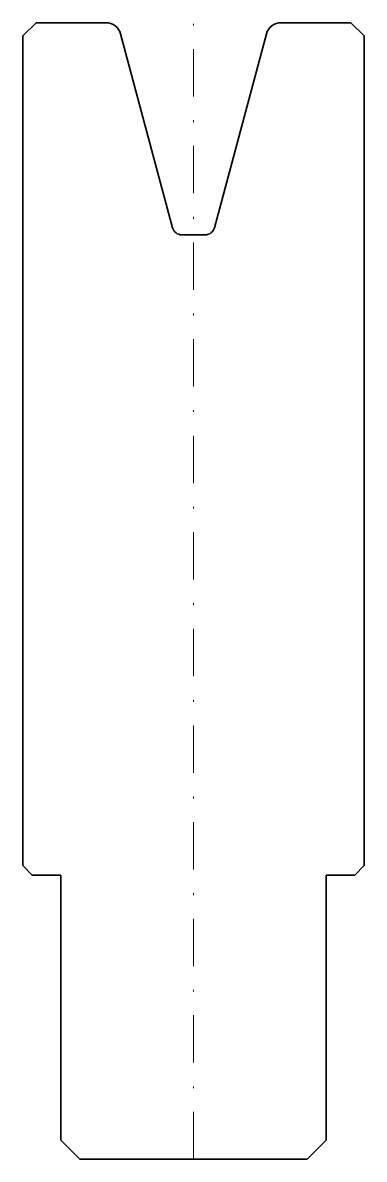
# Model space of a CAD drawing. Header units: millimetres. Extents: x -9 to 9, y -60 to 0.
import ezdxf

# ---------------------------------------------------------------- set-up
doc = ezdxf.new("R2010")
doc.units = ezdxf.units.MM
doc.header["$LTSCALE"] = 5
doc.linetypes.add('AUSGEZOGEN', pattern=[0])
doc.linetypes.add('DASHDOT', pattern=[1, 0.5, -0.25, 0, -0.25])
doc.layers.add('2', color=7, linetype='Continuous')

msp = doc.modelspace()

# ---------------------------------------------------------------- linework, layer by layer
at = {"layer": '2', "color": 7, "linetype": 'AUSGEZOGEN', "lineweight": 35}
for p, q in [((-8.3, 0), (-9, -0.7)), ((-4.614, 0), (-8.3, 0)), ((8.3, 0), (4.614, 0)), ((9, -0.7), (8.3, 0)), ((-1.099, -10.826), (-3.841, -0.593)), ((3.841, -0.593), (1.099, -10.826)), ((-9, -0.7), (-9, -44.5)), ((9, -44.5), (9, -0.7)), ((0.616, -11.196), (-0.616, -11.196)), ((-9, -44.5), (-8.5, -45)), ((-8.5, -45), (-7, -45)), ((-7, -45), (-7, -59)), ((7, -59), (7, -45)), ((7, -45), (8.5, -45)), ((8.5, -45), (9, -44.5)), ((-7, -59), (-6, -60)), ((6, -60), (7, -59)), ((-6, -60), (6, -60))]:
    msp.add_line(p, q, dxfattribs=at)
at = {"layer": '2', "color": 7, "linetype": 'DASHDOT', "lineweight": 18}
msp.add_line((0, -60), (0, 0), dxfattribs=at)
at = {"layer": '2', "color": 7, "linetype": 'AUSGEZOGEN', "lineweight": 35}
for centre, radius, start, end in [((-4.614, -0.8), 0.8, 15, 90), ((4.614, -0.8), 0.8, 90, 165), ((-0.616, -10.696), 0.5, 195, 270), ((0.616, -10.696), 0.5, 270, 345)]:
    msp.add_arc(centre, radius, start, end, dxfattribs=at)

doc.saveas('drawing.dxf')
